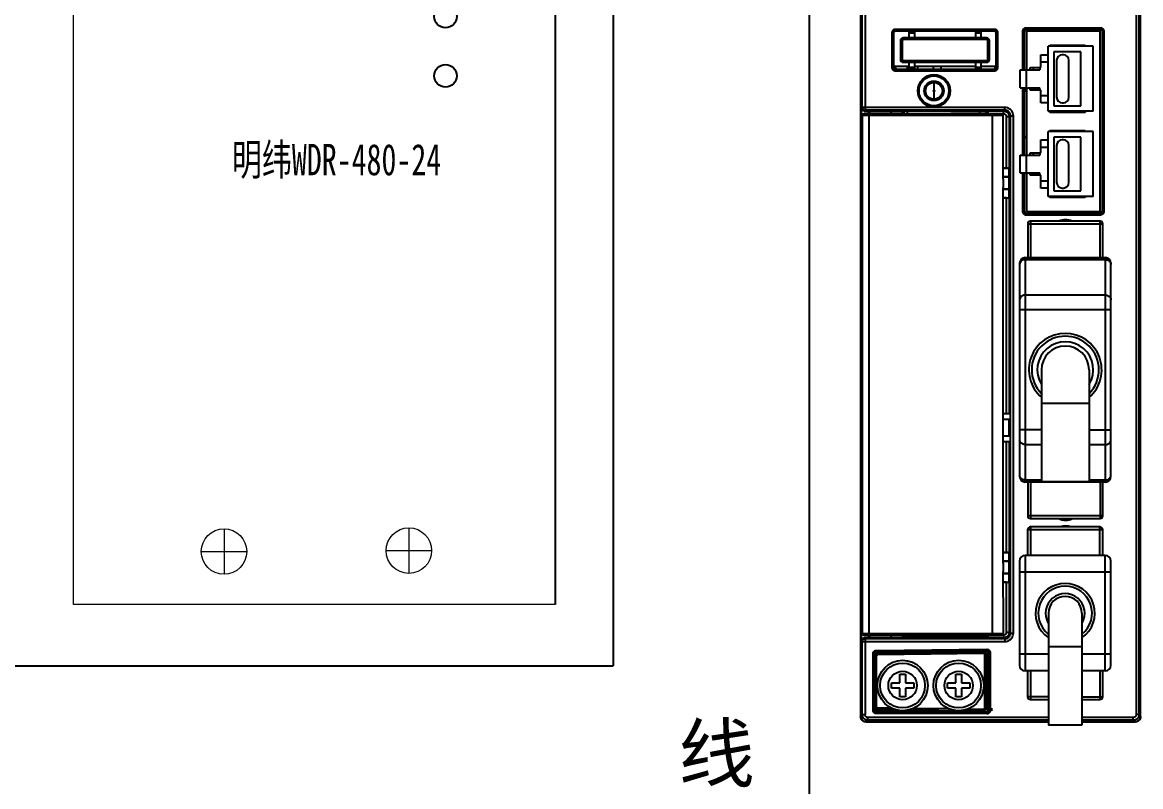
# Model space of a CAD drawing. Header units: millimetres. Extents: x -300 to 5587, y 233 to 3316.
# Drawn here: x 3041.3 to 3240.9, y 1554.5 to 1690.8 of the extents above; entities that cross this region are included whole.
import ezdxf

# ---------------------------------------------------------------- set-up
doc = ezdxf.new("R2010")
doc.units = ezdxf.units.MM
doc.styles.get("Standard").update_dxf_attribs({"font": ''})
doc.styles.add('宋', font='', dxfattribs={"width": 0.7})
doc.styles.get('Standard').set_extended_font_data('SimSun')
doc.styles.get('宋').set_extended_font_data('SimSun')

msp = doc.modelspace()

# ---------------------------------------------------------------- linework, layer by layer
for p, q in [((3181.743, 1756.019), (3181.743, 1526.019)), ((3146.743, 1721.019), (3146.743, 1576.019)), ((3136.395, 1712.204), (3136.395, 1587.004)), ((2046.126, 1576.019), (3146.743, 1576.019))]:
    msp.add_line(p, q)
at = {"color": 7, "linetype": 'Continuous'}
for p, q in [((3190.93, 1725.922), (3190.93, 1567.027)), ((3240.93, 1567.027), (3240.93, 1725.922)), ((3190.969, 1684.527), (3190.969, 1693.527)), ((3191.236, 1675.667), (3191.236, 1692.304)), ((3191.736, 1692.787), (3191.736, 1675.167)), ((3240.125, 1692.787), (3240.125, 1567.332)), ((3240.625, 1692.304), (3240.625, 1567.332)), ((3197.115, 1689.293), (3197.115, 1689.593)), ((3214.846, 1689.593), (3197.115, 1689.593)), ((3197.115, 1689.293), (3197.13, 1689.277)), ((3214.846, 1689.293), (3197.115, 1689.293)), ((3199.53, 1689.277), (3199.53, 1688.077)), ((3200.53, 1689.277), (3200.53, 1688.077)), ((3211.43, 1689.277), (3211.43, 1688.077)), ((3212.43, 1689.277), (3212.43, 1688.077)), ((3214.831, 1689.277), (3214.846, 1689.293)), ((3214.846, 1689.293), (3214.846, 1689.593)), ((3219.914, 1689.294), (3220.214, 1689.294)), ((3219.914, 1682.377), (3219.914, 1689.294)), ((3220.214, 1682.377), (3220.214, 1689.294)), ((3220.514, 1689.894), (3233.747, 1689.894)), ((3220.514, 1689.894), (3220.514, 1689.594)), ((3220.514, 1689.594), (3233.747, 1689.594)), ((3233.73, 1689.277), (3220.53, 1689.277)), ((3220.53, 1689.277), (3220.53, 1682.377)), ((3221.93, 1689.594), (3221.93, 1689.277)), ((3225.23, 1689.594), (3225.23, 1689.277)), ((3225.73, 1689.277), (3225.73, 1689.594)), ((3230.23, 1689.594), (3230.23, 1689.277)), ((3233.23, 1689.594), (3233.23, 1689.277)), ((3233.73, 1656.777), (3233.73, 1689.594)), ((3233.747, 1689.894), (3233.747, 1689.594)), ((3234.347, 1689.294), (3234.047, 1689.294)), ((3234.047, 1689.294), (3234.047, 1657.06)), ((3234.347, 1689.294), (3234.347, 1657.06)), ((3196.815, 1688.993), (3196.515, 1688.993)), ((3196.515, 1688.993), (3196.515, 1682.811)), ((3196.815, 1688.993), (3196.83, 1688.977)), ((3196.815, 1688.993), (3196.815, 1682.811)), ((3198.03, 1687.577), (3198.03, 1684.227)), ((3198.33, 1687.577), (3198.03, 1687.577)), ((3198.33, 1687.577), (3198.33, 1684.227)), ((3213.43, 1688.077), (3198.53, 1688.077)), ((3198.53, 1687.777), (3198.53, 1688.077)), ((3213.43, 1687.777), (3198.53, 1687.777)), ((3199.53, 1688.977), (3200.53, 1688.977)), ((3211.43, 1688.977), (3212.43, 1688.977)), ((3213.43, 1687.777), (3213.43, 1688.077)), ((3213.63, 1684.227), (3213.63, 1687.577)), ((3213.63, 1687.577), (3213.93, 1687.577)), ((3213.93, 1684.227), (3213.93, 1687.577)), ((3215.13, 1688.977), (3215.146, 1688.993)), ((3215.146, 1688.993), (3215.446, 1688.993)), ((3215.146, 1682.811), (3215.146, 1688.993)), ((3215.446, 1682.811), (3215.446, 1688.993)), ((3223.13, 1682.777), (3223.13, 1685.077)), ((3223.13, 1685.077), (3224.43, 1685.077)), ((3224.43, 1674.977), (3224.43, 1686.577)), ((3232.43, 1686.577), (3224.43, 1686.577)), ((3224.73, 1686.777), (3231.03, 1686.777)), ((3224.73, 1686.577), (3224.73, 1686.777)), ((3225.43, 1685.577), (3225.43, 1675.977)), ((3230.23, 1685.577), (3225.43, 1685.577)), ((3227.13, 1685.077), (3226.93, 1685.077)), ((3230.23, 1675.977), (3230.23, 1685.577)), ((3230.73, 1686.777), (3230.73, 1686.577)), ((3231.03, 1686.777), (3231.03, 1686.577)), ((3232.43, 1674.977), (3232.43, 1686.577)), ((3190.93, 1684.527), (3190.969, 1684.527)), ((3198.33, 1684.227), (3198.03, 1684.227)), ((3198.53, 1684.027), (3213.43, 1684.027)), ((3198.53, 1684.027), (3198.53, 1683.727)), ((3198.53, 1683.727), (3213.43, 1683.727)), ((3199.53, 1683.727), (3199.53, 1682.527)), ((3200.53, 1683.727), (3200.53, 1682.527)), ((3211.43, 1683.727), (3211.43, 1682.527)), ((3212.43, 1683.727), (3212.43, 1682.527)), ((3213.43, 1684.027), (3213.43, 1683.727)), ((3213.63, 1684.227), (3213.93, 1684.227)), ((3223.13, 1683.777), (3224.43, 1683.777)), ((3225.93, 1684.077), (3225.93, 1677.477)), ((3228.13, 1677.477), (3228.13, 1684.077)), ((3196.815, 1682.811), (3196.515, 1682.811)), ((3196.815, 1682.811), (3196.83, 1682.827)), ((3196.83, 1683.027), (3199.53, 1683.027)), ((3197.115, 1682.511), (3197.13, 1682.527)), ((3197.115, 1682.511), (3197.115, 1682.211)), ((3197.115, 1682.511), (3214.846, 1682.511)), ((3197.115, 1682.211), (3214.846, 1682.211)), ((3197.23, 1682.527), (3197.23, 1683.027)), ((3199.23, 1683.027), (3199.23, 1682.527)), ((3199.53, 1682.827), (3200.53, 1682.827)), ((3200.53, 1683.027), (3211.43, 1683.027)), ((3201.13, 1682.527), (3201.13, 1683.027)), ((3203.93, 1682.527), (3203.93, 1683.027)), ((3205.23, 1683.027), (3205.23, 1682.527)), ((3211.43, 1682.827), (3212.43, 1682.827)), ((3212.43, 1683.027), (3215.13, 1683.027)), ((3214.846, 1682.511), (3214.831, 1682.527)), ((3214.846, 1682.511), (3214.846, 1682.211)), ((3214.93, 1682.527), (3214.93, 1683.027)), ((3215.146, 1682.811), (3215.13, 1682.827)), ((3215.146, 1682.811), (3215.446, 1682.811)), ((3219.43, 1679.177), (3219.43, 1682.377)), ((3219.43, 1682.377), (3222.96, 1682.377)), ((3220.554, 1679.177), (3220.554, 1682.377)), ((3221.23, 1682.377), (3221.23, 1682.777)), ((3221.23, 1682.777), (3223.13, 1682.777)), ((3221.76, 1682.777), (3221.76, 1682.377)), ((3222.96, 1682.777), (3222.96, 1682.377)), ((3204.03, 1680.127), (3204.03, 1678.727)), ((3219.43, 1679.177), (3222.96, 1679.177)), ((3219.914, 1667.177), (3219.914, 1679.177)), ((3220.214, 1667.177), (3220.214, 1679.177)), ((3220.53, 1679.177), (3220.53, 1667.177)), ((3221.23, 1678.777), (3221.23, 1679.177)), ((3221.76, 1678.777), (3221.76, 1679.177)), ((3222.96, 1678.777), (3222.96, 1679.177)), ((3204.03, 1678.527), (3204.03, 1677.127)), ((3223.13, 1678.777), (3221.23, 1678.777)), ((3223.13, 1676.477), (3223.13, 1678.777)), ((3223.13, 1677.777), (3224.43, 1677.777)), ((3191.236, 1675.667), (3191.096, 1675.527)), ((3191.096, 1669.693), (3191.096, 1675.527)), ((3216.71, 1675.667), (3191.236, 1675.667)), ((3191.736, 1675.167), (3191.596, 1675.027)), ((3216.71, 1675.167), (3191.736, 1675.167)), ((3216.449, 1675.036), (3216.71, 1675.167)), ((3216.71, 1675.167), (3216.71, 1675.667)), ((3224.43, 1676.477), (3223.13, 1676.477)), ((3225.43, 1675.977), (3230.23, 1675.977)), ((3226.93, 1676.477), (3227.13, 1676.477)), ((3191.215, 1674.227), (3191.215, 1581.827)), ((3216.415, 1674.227), (3191.215, 1674.227)), ((3216.115, 1674.527), (3191.515, 1674.527)), ((3191.596, 1675.027), (3198.425, 1675.027)), ((3192.33, 1675.027), (3192.643, 1674.527)), ((3192.33, 1675.027), (3192.33, 1674.527)), ((3192.415, 1674.527), (3192.415, 1581.527)), ((3196.33, 1675.027), (3196.33, 1674.527)), ((3198.425, 1674.527), (3198.425, 1675.027)), ((3207.03, 1675.024), (3198.708, 1675.024)), ((3198.727, 1675.024), (3198.725, 1675.022)), ((3198.725, 1674.527), (3198.725, 1675.022)), ((3199.23, 1675.024), (3199.23, 1674.527)), ((3207.03, 1675.024), (3208.03, 1674.989)), ((3208.03, 1674.989), (3213.092, 1674.989)), ((3212.23, 1674.527), (3212.23, 1674.989)), ((3213.092, 1674.989), (3213.139, 1675.036)), ((3213.139, 1675.036), (3216.449, 1675.036)), ((3213.392, 1674.689), (3213.426, 1674.722)), ((3213.392, 1674.527), (3213.392, 1674.689)), ((3214.415, 1674.527), (3214.415, 1581.527)), ((3216.115, 1674.536), (3216.448, 1674.536)), ((3216.415, 1667.547), (3216.415, 1674.227)), ((3216.448, 1674.536), (3216.448, 1675.036)), ((3216.948, 1674.036), (3217.447, 1674.036)), ((3216.948, 1674.036), (3216.948, 1664.82)), ((3217.447, 1674.036), (3217.71, 1674.167)), ((3217.447, 1674.036), (3217.447, 1664.811)), ((3217.71, 1581.887), (3217.71, 1674.167)), ((3217.71, 1674.167), (3218.21, 1674.167)), ((3218.21, 1581.887), (3218.21, 1674.167)), ((3232.43, 1674.977), (3224.43, 1674.977)), ((3224.73, 1674.777), (3224.73, 1674.977)), ((3231.03, 1674.777), (3224.73, 1674.777)), ((3231.03, 1674.977), (3231.03, 1674.777)), ((3224.43, 1659.777), (3224.43, 1671.377)), ((3232.43, 1671.377), (3224.43, 1671.377)), ((3224.73, 1671.577), (3231.03, 1671.577)), ((3224.73, 1671.377), (3224.73, 1671.577)), ((3231.03, 1671.577), (3231.03, 1671.377)), ((3232.43, 1659.777), (3232.43, 1671.377)), ((3191.215, 1669.812), (3191.095, 1669.691)), ((3191.095, 1635.929), (3191.095, 1669.691)), ((3223.13, 1667.577), (3223.13, 1669.877)), ((3223.13, 1669.877), (3224.43, 1669.877)), ((3225.43, 1670.377), (3225.43, 1660.777)), ((3230.23, 1670.377), (3225.43, 1670.377)), ((3227.13, 1669.877), (3226.93, 1669.877)), ((3230.23, 1660.777), (3230.23, 1670.377)), ((3219.43, 1663.977), (3219.43, 1667.177)), ((3219.43, 1667.177), (3222.96, 1667.177)), ((3220.554, 1663.977), (3220.554, 1667.177)), ((3221.23, 1667.177), (3221.23, 1667.577)), ((3221.23, 1667.577), (3223.13, 1667.577)), ((3221.76, 1667.577), (3221.76, 1667.177)), ((3222.96, 1667.577), (3222.96, 1667.177)), ((3223.13, 1668.577), (3224.43, 1668.577)), ((3225.93, 1668.877), (3225.93, 1662.277)), ((3228.13, 1662.277), (3228.13, 1668.877)), ((3216.384, 1662.877), (3216.384, 1666.948)), ((3216.389, 1666.935), (3216.384, 1666.948)), ((3216.389, 1662.877), (3216.389, 1666.936)), ((3216.948, 1664.82), (3216.389, 1664.82)), ((3217.486, 1664.792), (3216.389, 1664.792)), ((3216.389, 1663.297), (3217.486, 1663.297)), ((3217.43, 1663.27), (3216.389, 1663.27)), ((3217.43, 1663.27), (3217.486, 1663.297)), ((3217.43, 1661.07), (3217.43, 1663.27)), ((3217.447, 1664.811), (3217.486, 1664.792)), ((3217.486, 1663.297), (3217.486, 1664.792)), ((3219.43, 1663.977), (3222.96, 1663.977)), ((3219.914, 1657.06), (3219.914, 1663.977)), ((3220.214, 1657.06), (3220.214, 1663.977)), ((3220.53, 1663.977), (3220.53, 1657.077)), ((3221.23, 1663.577), (3221.23, 1663.977)), ((3223.13, 1663.577), (3221.23, 1663.577)), ((3221.76, 1663.577), (3221.76, 1663.977)), ((3222.96, 1663.577), (3222.96, 1663.977)), ((3223.13, 1661.277), (3223.13, 1663.577)), ((3216.384, 1662.877), (3216.415, 1662.877)), ((3216.384, 1653.306), (3216.384, 1661.377)), ((3216.384, 1661.377), (3216.415, 1661.377)), ((3216.389, 1653.318), (3216.389, 1661.377)), ((3216.415, 1662.877), (3216.415, 1661.377)), ((3223.13, 1662.577), (3224.43, 1662.577)), ((3224.43, 1661.277), (3223.13, 1661.277)), ((3226.93, 1661.277), (3227.13, 1661.277)), ((3217.43, 1661.07), (3216.389, 1661.07)), ((3217.486, 1661.042), (3216.389, 1661.042)), ((3216.389, 1659.547), (3217.486, 1659.547)), ((3216.948, 1659.52), (3216.389, 1659.52)), ((3216.948, 1659.52), (3216.948, 1621.027)), ((3217.43, 1661.07), (3217.486, 1661.042)), ((3217.447, 1659.528), (3217.486, 1659.547)), ((3217.447, 1659.528), (3217.447, 1621.027)), ((3217.486, 1659.547), (3217.486, 1661.042)), ((3232.43, 1659.777), (3224.43, 1659.777)), ((3224.73, 1659.577), (3224.73, 1659.777)), ((3231.03, 1659.577), (3224.73, 1659.577)), ((3225.43, 1660.777), (3230.23, 1660.777)), ((3230.73, 1659.777), (3230.73, 1659.577)), ((3231.03, 1659.777), (3231.03, 1659.577)), ((3219.914, 1657.06), (3220.214, 1657.06)), ((3233.747, 1656.76), (3220.514, 1656.76)), ((3220.514, 1656.46), (3220.514, 1656.76)), ((3233.747, 1656.46), (3220.514, 1656.46)), ((3220.53, 1657.077), (3233.73, 1657.077)), ((3233.68, 1655.377), (3221.28, 1655.377)), ((3221.28, 1655.377), (3221.28, 1648.877)), ((3221.93, 1657.077), (3221.93, 1656.76)), ((3232.23, 1657.077), (3232.23, 1656.76)), ((3233.68, 1648.877), (3233.68, 1655.377)), ((3233.747, 1656.46), (3233.747, 1656.76)), ((3234.347, 1657.06), (3234.047, 1657.06)), ((3216.384, 1653.306), (3216.389, 1653.319)), ((3220.78, 1654.877), (3234.18, 1654.877)), ((3220.78, 1654.877), (3220.78, 1648.877)), ((3234.18, 1648.877), (3234.18, 1654.877)), ((3216.415, 1603.047), (3216.415, 1652.706)), ((3219.33, 1647.877), (3219.33, 1609.827)), ((3220.33, 1648.877), (3234.63, 1648.877)), ((3220.33, 1648.877), (3220.33, 1608.827)), ((3220.33, 1648.519), (3234.63, 1648.519)), ((3234.63, 1608.827), (3234.63, 1648.877)), ((3235.63, 1609.827), (3235.63, 1647.877)), ((3234.63, 1642.201), (3220.33, 1642.201)), ((3235.63, 1639.559), (3219.33, 1639.559)), ((3191.095, 1635.929), (3191.158, 1635.866)), ((3191.158, 1635.866), (3191.158, 1635.088)), ((3191.215, 1633.512), (3191.095, 1633.391)), ((3191.095, 1605.479), (3191.095, 1633.391)), ((3191.158, 1635.088), (3191.096, 1635.027)), ((3191.096, 1633.393), (3191.096, 1635.027)), ((3223.23, 1628.852), (3223.23, 1608.852)), ((3231.73, 1628.852), (3231.73, 1608.852)), ((3231.73, 1622.852), (3223.23, 1622.852)), ((3217.64, 1621.027), (3216.415, 1621.027)), ((3216.415, 1620.027), (3217.64, 1620.027)), ((3217.37, 1620.027), (3217.37, 1617.027)), ((3217.57, 1617.027), (3217.57, 1620.027)), ((3217.64, 1621.027), (3217.64, 1620.027)), ((3223.23, 1618.145), (3219.33, 1618.145)), ((3231.73, 1618.145), (3235.63, 1618.145)), ((3217.64, 1617.027), (3216.415, 1617.027)), ((3217.64, 1616.027), (3216.415, 1616.027)), ((3216.948, 1616.027), (3216.948, 1596.24)), ((3217.447, 1616.027), (3217.447, 1596.231)), ((3217.64, 1617.027), (3217.64, 1616.027)), ((3220.33, 1615.503), (3223.23, 1615.503)), ((3231.73, 1615.503), (3234.63, 1615.503)), ((3223.23, 1609.185), (3220.33, 1609.185)), ((3234.63, 1609.185), (3231.73, 1609.185)), ((3190.93, 1607.527), (3190.969, 1607.527)), ((3190.969, 1598.527), (3190.969, 1607.527)), ((3234.63, 1608.827), (3220.33, 1608.827)), ((3220.78, 1608.827), (3220.78, 1602.827)), ((3221.28, 1608.827), (3221.28, 1602.327)), ((3231.73, 1608.852), (3223.23, 1608.852)), ((3233.68, 1608.827), (3233.68, 1602.327)), ((3234.18, 1602.827), (3234.18, 1608.827)), ((3191.095, 1605.479), (3191.158, 1605.416)), ((3191.158, 1605.416), (3191.158, 1604.638)), ((3191.158, 1604.638), (3191.096, 1604.577)), ((3191.096, 1602.943), (3191.096, 1604.577)), ((3191.215, 1603.062), (3191.095, 1602.941)), ((3191.095, 1585.027), (3191.095, 1602.941)), ((3216.384, 1594.377), (3216.384, 1602.448)), ((3216.389, 1602.435), (3216.384, 1602.448)), ((3216.389, 1594.377), (3216.389, 1602.436)), ((3234.18, 1602.827), (3220.78, 1602.827)), ((3221.28, 1602.327), (3233.68, 1602.327)), ((3234.155, 1600.327), (3220.755, 1600.327)), ((3220.755, 1600.327), (3220.755, 1595.727)), ((3233.655, 1600.827), (3221.255, 1600.827)), ((3221.255, 1600.827), (3221.255, 1595.727)), ((3233.655, 1595.727), (3233.655, 1600.827)), ((3234.155, 1595.727), (3234.155, 1600.327)), ((3190.93, 1598.527), (3190.969, 1598.527)), ((3216.948, 1596.24), (3216.389, 1596.24)), ((3217.486, 1596.212), (3216.389, 1596.212)), ((3217.447, 1596.231), (3217.486, 1596.212)), ((3217.486, 1594.717), (3217.486, 1596.212)), ((3234.605, 1595.727), (3220.305, 1595.727)), ((3220.305, 1595.727), (3220.305, 1575.127)), ((3234.605, 1575.127), (3234.605, 1595.727)), ((3216.384, 1594.377), (3216.415, 1594.377)), ((3216.389, 1594.717), (3217.486, 1594.717)), ((3217.43, 1594.69), (3216.389, 1594.69)), ((3216.415, 1594.377), (3216.415, 1592.877)), ((3217.43, 1594.69), (3217.486, 1594.717)), ((3217.43, 1592.49), (3217.43, 1594.69)), ((3219.305, 1594.727), (3219.305, 1576.127)), ((3235.605, 1576.127), (3235.605, 1594.727)), ((3216.384, 1592.877), (3216.415, 1592.877)), ((3216.384, 1588.806), (3216.384, 1592.877)), ((3216.389, 1588.818), (3216.389, 1592.877)), ((3217.43, 1592.49), (3216.389, 1592.49)), ((3217.486, 1592.462), (3216.389, 1592.462)), ((3217.43, 1592.49), (3217.486, 1592.462)), ((3217.486, 1590.967), (3217.486, 1592.462)), ((3235.605, 1592.727), (3219.305, 1592.727)), ((3216.389, 1590.967), (3217.486, 1590.967)), ((3216.948, 1590.94), (3216.389, 1590.94)), ((3216.948, 1590.94), (3216.948, 1582.018)), ((3217.447, 1590.948), (3217.486, 1590.967)), ((3217.447, 1590.948), (3217.447, 1582.018)), ((3216.384, 1588.806), (3216.389, 1588.819)), ((3216.415, 1588.206), (3216.415, 1581.827)), ((3224.455, 1585.427), (3224.455, 1565.427)), ((3230.455, 1585.427), (3230.455, 1565.427)), ((3191.215, 1585.027), (3191.095, 1585.027)), ((3191.096, 1580.527), (3191.096, 1585.027)), ((3191.215, 1581.827), (3216.415, 1581.827)), ((3191.515, 1581.527), (3216.115, 1581.527)), ((3192.33, 1581.527), (3192.33, 1581.027)), ((3192.643, 1581.527), (3192.33, 1581.027)), ((3196.33, 1581.527), (3196.33, 1581.027)), ((3198.425, 1581.527), (3198.425, 1581.332)), ((3198.725, 1581.332), (3198.425, 1581.332)), ((3198.725, 1581.527), (3198.725, 1581.332)), ((3199.23, 1581.527), (3199.23, 1581.065)), ((3202.343, 1581.065), (3202.45, 1581.527)), ((3204.43, 1581.065), (3204.43, 1581.527)), ((3206.43, 1581.065), (3206.43, 1581.527)), ((3207.93, 1581.065), (3207.93, 1581.527)), ((3208.43, 1581.527), (3208.43, 1581.065)), ((3212.719, 1581.065), (3213.18, 1581.527)), ((3216.448, 1581.518), (3216.115, 1581.518)), ((3216.448, 1581.518), (3216.448, 1581.018)), ((3216.948, 1582.018), (3217.447, 1582.018)), ((3217.71, 1581.887), (3217.447, 1582.018)), ((3217.71, 1581.887), (3218.21, 1581.887)), ((3191.096, 1580.527), (3191.236, 1580.387)), ((3191.236, 1567.332), (3191.236, 1580.387)), ((3191.236, 1580.387), (3216.71, 1580.387)), ((3191.596, 1581.027), (3191.736, 1580.887)), ((3198.509, 1581.027), (3191.596, 1581.027)), ((3191.736, 1580.887), (3191.736, 1567.332)), ((3191.736, 1580.887), (3216.71, 1580.887)), ((3199.025, 1581.032), (3198.992, 1581.065)), ((3213.169, 1581.065), (3198.992, 1581.065)), ((3213.122, 1581.018), (3213.169, 1581.065)), ((3216.448, 1581.018), (3213.122, 1581.018)), ((3216.71, 1580.887), (3216.448, 1581.018)), ((3216.71, 1580.887), (3216.71, 1580.387)), ((3230.455, 1579.427), (3224.455, 1579.427)), ((3193.159, 1568.105), (3193.159, 1578.201)), ((3193.159, 1578.201), (3193.459, 1578.201)), ((3193.43, 1577.783), (3193.43, 1568.771)), ((3193.73, 1577.783), (3193.43, 1577.783)), ((3193.459, 1577.927), (3193.459, 1578.201)), ((3193.492, 1578.01), (3193.492, 1578.168)), ((3193.517, 1578.048), (3193.518, 1578.17)), ((3193.73, 1577.783), (3193.73, 1568.771)), ((3193.753, 1578.801), (3213.458, 1578.996)), ((3193.753, 1578.801), (3193.756, 1578.501)), ((3193.756, 1578.501), (3213.461, 1578.696)), ((3212.924, 1578.521), (3193.924, 1578.283)), ((3193.928, 1577.983), (3193.924, 1578.283)), ((3212.928, 1578.221), (3193.928, 1577.983)), ((3195.43, 1578.484), (3195.43, 1578.302)), ((3197.23, 1578.325), (3197.23, 1578.502)), ((3199.23, 1578.521), (3199.23, 1578.35)), ((3207.93, 1578.458), (3207.93, 1578.606)), ((3208.43, 1578.611), (3208.43, 1578.465)), ((3210.139, 1578.486), (3210.282, 1578.629)), ((3210.855, 1578.495), (3210.996, 1578.636)), ((3212.928, 1578.221), (3212.924, 1578.521)), ((3213.13, 1568.533), (3213.13, 1578.021)), ((3213.13, 1578.021), (3213.43, 1578.021)), ((3213.43, 1568.533), (3213.43, 1578.021)), ((3213.458, 1578.996), (3213.461, 1578.696)), ((3213.73, 1578.362), (3213.764, 1578.396)), ((3213.73, 1568.077), (3213.73, 1578.351)), ((3213.764, 1578.396), (3213.764, 1568.056)), ((3214.064, 1578.396), (3213.764, 1578.396)), ((3214.064, 1578.396), (3214.064, 1568.056)), ((3224.455, 1578.127), (3219.305, 1578.127)), ((3235.605, 1578.127), (3230.455, 1578.127)), ((3213.43, 1576.277), (3213.73, 1576.277)), ((3197.93, 1574.527), (3198.93, 1574.527)), ((3197.93, 1573.027), (3197.93, 1574.527)), ((3198.93, 1574.527), (3198.93, 1573.027)), ((3207.93, 1574.527), (3208.93, 1574.527)), ((3207.93, 1573.027), (3207.93, 1574.527)), ((3208.93, 1574.527), (3208.93, 1573.027)), ((3224.455, 1575.127), (3220.305, 1575.127)), ((3220.755, 1575.127), (3220.755, 1570.527)), ((3221.255, 1575.127), (3221.255, 1570.027)), ((3234.605, 1575.127), (3230.455, 1575.127)), ((3233.655, 1575.127), (3233.655, 1570.027)), ((3234.155, 1570.527), (3234.155, 1575.127)), ((3196.43, 1573.027), (3197.93, 1573.027)), ((3196.43, 1572.027), (3196.43, 1573.027)), ((3197.93, 1572.027), (3196.43, 1572.027)), ((3197.93, 1570.527), (3197.93, 1572.027)), ((3198.93, 1573.027), (3200.43, 1573.027)), ((3200.43, 1572.027), (3198.93, 1572.027)), ((3198.93, 1572.027), (3198.93, 1570.527)), ((3200.43, 1573.027), (3200.43, 1572.027)), ((3206.43, 1573.027), (3207.93, 1573.027)), ((3206.43, 1572.027), (3206.43, 1573.027)), ((3207.93, 1572.027), (3206.43, 1572.027)), ((3207.93, 1570.527), (3207.93, 1572.027)), ((3208.93, 1573.027), (3210.43, 1573.027)), ((3210.43, 1572.027), (3208.93, 1572.027)), ((3208.93, 1572.027), (3208.93, 1570.527)), ((3210.43, 1573.027), (3210.43, 1572.027)), ((3198.93, 1570.527), (3197.93, 1570.527)), ((3208.93, 1570.527), (3207.93, 1570.527)), ((3213.73, 1570.277), (3213.43, 1570.277)), ((3224.455, 1570.527), (3220.755, 1570.527)), ((3221.255, 1570.027), (3224.455, 1570.027)), ((3230.455, 1570.527), (3234.155, 1570.527)), ((3230.455, 1570.027), (3233.655, 1570.027)), ((3191.236, 1567.332), (3190.93, 1567.027)), ((3191.236, 1567.332), (3191.736, 1567.332)), ((3193.159, 1568.105), (3193.459, 1568.105)), ((3193.73, 1568.771), (3193.43, 1568.771)), ((3193.459, 1568.105), (3193.459, 1568.627)), ((3193.492, 1568.138), (3193.492, 1568.544)), ((3193.493, 1568.138), (3193.494, 1568.542)), ((3210.93, 1568.027), (3193.522, 1568.027)), ((3193.757, 1567.505), (3193.758, 1567.805)), ((3213.462, 1567.456), (3193.757, 1567.505)), ((3193.791, 1567.838), (3193.758, 1567.805)), ((3213.463, 1567.756), (3193.758, 1567.805)), ((3213.43, 1567.783), (3193.791, 1567.838)), ((3193.928, 1568.571), (3193.924, 1568.271)), ((3193.924, 1568.271), (3197.135, 1568.231)), ((3193.928, 1568.571), (3196.366, 1568.54)), ((3199.625, 1568.2), (3207.703, 1568.099)), ((3199.73, 1568.198), (3199.73, 1568.127)), ((3199.73, 1568.127), (3204.93, 1568.127)), ((3200.39, 1568.49), (3206.633, 1568.412)), ((3200.552, 1568.027), (3200.662, 1568.127)), ((3203.899, 1568.146), (3203.899, 1568.027)), ((3203.93, 1568.146), (3203.93, 1568.027)), ((3207.343, 1568.103), (3207.371, 1568.073)), ((3208.93, 1567.796), (3208.93, 1568.027)), ((3209.047, 1568.082), (3212.924, 1568.033)), ((3210.137, 1568.368), (3212.928, 1568.333)), ((3210.466, 1567.791), (3210.23, 1568.027)), ((3210.638, 1568.027), (3210.638, 1568.062)), ((3210.93, 1568.058), (3210.93, 1567.79)), ((3212.928, 1568.333), (3212.924, 1568.033)), ((3213.13, 1568.533), (3213.43, 1568.533)), ((3213.463, 1567.756), (3213.43, 1567.789)), ((3213.462, 1567.456), (3213.463, 1567.756)), ((3213.764, 1568.056), (3213.73, 1568.089)), ((3214.064, 1568.056), (3213.764, 1568.056)), ((3213.826, 1567.868), (3213.968, 1567.727)), ((3214.468, 1568.227), (3214.335, 1568.36)), ((3240.625, 1567.332), (3240.125, 1567.332)), ((3240.625, 1567.332), (3240.93, 1567.027)), ((3192.236, 1566.333), (3191.93, 1566.027)), ((3191.93, 1566.027), (3224.455, 1566.027)), ((3224.455, 1566.833), (3192.236, 1566.833)), ((3192.236, 1566.333), (3192.236, 1566.833)), ((3224.455, 1566.333), (3192.236, 1566.333)), ((3230.455, 1565.427), (3224.455, 1565.427)), ((3239.625, 1566.833), (3230.455, 1566.833)), ((3239.625, 1566.333), (3230.455, 1566.333)), ((3230.455, 1566.065), (3233.93, 1566.065)), ((3230.455, 1566.027), (3239.93, 1566.027)), ((3233.93, 1566.027), (3233.93, 1566.065)), ((3239.625, 1566.333), (3239.625, 1566.833)), ((3239.625, 1566.333), (3239.931, 1566.027))]:
    msp.add_line(p, q, dxfattribs=at)
at = {"lineweight": 0}
for p, q in [((3050.395, 1587.004), (3050.395, 1712.204)), ((3077.284, 1600.49), (3077.284, 1592.373)), ((3110.289, 1600.654), (3110.289, 1592.537)), ((3073.226, 1596.432), (3081.343, 1596.432)), ((3106.23, 1596.596), (3114.347, 1596.596)), ((3136.395, 1587.004), (3050.395, 1587.004))]:
    msp.add_line(p, q, dxfattribs=at)
at = {"color": 0, "linetype": 'Continuous'}
for centre in [(3116.809, 1691.889), (3116.809, 1681.32)]:
    msp.add_circle(centre, 2.01, dxfattribs=at)
at = {"color": 7, "linetype": 'Continuous'}
for centre, radius in [((3204.03, 1678.627), 2.89), ((3204.03, 1678.627), 2.669), ((3204.03, 1678.627), 1.751), ((3204.03, 1678.627), 1.672), ((3204.03, 1678.627), 1.5), ((3204.03, 1678.627), 0.1), ((3198.43, 1572.527), 4.5), ((3198.43, 1572.527), 4), ((3208.43, 1572.527), 4.5), ((3208.43, 1572.527), 4), ((3198.43, 1572.527), 2.537), ((3208.43, 1572.527), 2.537)]:
    msp.add_circle(centre, radius, dxfattribs=at)
at = {"lineweight": 0}
for centre in [(3077.284, 1596.432), (3110.289, 1596.596)]:
    msp.add_circle(centre, 4.059, dxfattribs=at)
at = {"color": 7, "linetype": 'Continuous'}
for centre, radius, start, end in [((3198.53, 1687.577), 0.5, 90, 180), ((3198.53, 1687.577), 0.2, 90, 180), ((3213.43, 1687.577), 0.5, 0, 90), ((3213.43, 1687.577), 0.2, 0, 90), ((3226.93, 1684.077), 1, 90, 180), ((3227.13, 1684.077), 1, 0, 90), ((3198.53, 1684.227), 0.5, 180, 270), ((3198.53, 1684.227), 0.2, 180, 270), ((3213.43, 1684.227), 0.2, 270, 0), ((3213.43, 1684.227), 0.5, 270, 0), ((3224.73, 1674.527), 6, 134.823, 138.97307), ((3226.93, 1677.477), 1, 180, 270), ((3227.13, 1677.477), 1, 270, 0), ((3191.515, 1674.227), 0.3, 90, 180), ((3216.115, 1674.227), 0.3, 0, 90), ((3224.73, 1674.527), 6, 221.02693, 225.177), ((3226.93, 1668.877), 1, 90, 180), ((3227.13, 1668.877), 1, 0, 90), ((3226.93, 1662.277), 1, 180, 270), ((3227.13, 1662.277), 1, 270, 0), ((3221.28, 1654.877), 0.5, 90, 180), ((3227.53, 1652.299), 3.317, 69.31391, 110.69797), ((3233.68, 1654.877), 0.5, 0, 90), ((3220.33, 1647.877), 1, 90, 180), ((3234.63, 1647.877), 1, 0, 90), ((3227.48, 1628.852), 6.5, 311.03496, 228.96504), ((3227.48, 1628.852), 6, 315.2713, 224.72879), ((3227.48, 1628.852), 5, 328.70037, 211.29963), ((3227.48, 1628.852), 4.25, 0, 180), ((3220.33, 1609.827), 1, 180, 270), ((3234.63, 1609.827), 1, 270, 0), ((3221.28, 1602.827), 0.5, 180, 270), ((3227.53, 1605.352), 3.317, 247.10304, 292.90247), ((3233.68, 1602.827), 0.5, 270, 0), ((3221.255, 1600.327), 0.5, 90, 180), ((3227.53, 1597.677), 3.317, 72.26015, 107.76051), ((3233.655, 1600.327), 0.5, 0, 90), ((3220.305, 1594.727), 1, 90, 180), ((3234.605, 1594.727), 1, 0, 90), ((3227.455, 1585.427), 5.3, 304.6163, 235.37235), ((3227.455, 1585.427), 4.8, 308.77013, 231.25459), ((3227.455, 1585.427), 3.5, 329.56273, 210.43727), ((3227.455, 1585.427), 3, 0, 180), ((3191.515, 1581.827), 0.3, 180, 270), ((3216.115, 1581.827), 0.3, 270, 0), ((3193.93, 1577.783), 0.5, 90.71616, 180), ((3193.93, 1577.783), 0.2, 90.71616, 180), ((3212.93, 1578.021), 0.5, 0, 90.71616), ((3212.93, 1578.021), 0.2, 0, 90.71616), ((3220.305, 1576.127), 1, 180, 270), ((3234.605, 1576.127), 1, 270, 0), ((3221.255, 1570.527), 0.5, 180, 270), ((3233.655, 1570.527), 0.5, 270, 0), ((3193.93, 1568.771), 0.5, 180, 269.28384), ((3193.93, 1568.771), 0.2, 180, 269.28384), ((3199.73, 1568.627), 0.5, 246.36286, 270), ((3212.93, 1568.533), 0.5, 269.28384, 0), ((3212.93, 1568.533), 0.2, 269.28384, 0), ((3191.93, 1567.027), 1, 180, 270), ((3239.93, 1567.027), 1, 270, 0)]:
    msp.add_arc(centre, radius, start, end, dxfattribs=at)
for points, start_tangent, end_tangent in [([(3197.115, 1689.593), (3197.042, 1689.588), (3196.962, 1689.573), (3196.878, 1689.544), (3196.79, 1689.497), (3196.705, 1689.431), (3196.628, 1689.343), (3196.567, 1689.238), (3196.528, 1689.119), (3196.515, 1688.993)], (-1, -0.0000107), (0.0000666, -1)), ([(3197.115, 1689.293), (3197.078, 1689.291), (3197.039, 1689.283), (3196.996, 1689.268), (3196.952, 1689.245), (3196.91, 1689.212), (3196.871, 1689.168), (3196.841, 1689.115), (3196.821, 1689.056), (3196.815, 1688.993)], (-1, 0.0002973), (0.0003485, -0.9999999)), ([(3196.83, 1688.977), (3196.871, 1689.127), (3196.98, 1689.237), (3197.13, 1689.277)], (0, 1), (1, 0)), ([(3214.831, 1689.277), (3214.981, 1689.237), (3215.09, 1689.127), (3215.13, 1688.977)], (1, 0), (0, -1)), ([(3215.446, 1688.993), (3215.442, 1689.067), (3215.426, 1689.148), (3215.396, 1689.234), (3215.348, 1689.322), (3215.28, 1689.408), (3215.192, 1689.483), (3215.087, 1689.543), (3214.969, 1689.58), (3214.846, 1689.593)], (0.0000002, 1), (-1, 0.0000404)), ([(3215.146, 1688.993), (3215.144, 1689.03), (3215.136, 1689.071), (3215.121, 1689.114), (3215.097, 1689.158), (3215.063, 1689.2), (3215.019, 1689.238), (3214.967, 1689.268), (3214.908, 1689.286), (3214.846, 1689.293)], (0.0003048, 1), (-1, -0.0002789)), ([(3219.914, 1689.294), (3219.92, 1689.38), (3219.94, 1689.47), (3219.979, 1689.565), (3220.04, 1689.662), (3220.128, 1689.753), (3220.24, 1689.827), (3220.372, 1689.876), (3220.514, 1689.894)], (-0.0000119, 1), (1, 0.0000489)), ([(3220.214, 1689.294), (3220.217, 1689.337), (3220.227, 1689.382), (3220.246, 1689.429), (3220.277, 1689.478), (3220.321, 1689.523), (3220.377, 1689.561), (3220.443, 1689.585), (3220.514, 1689.594)], (-0.000084, 1), (1, -0.0000441)), ([(3220.38, 1689.537), (3220.271, 1689.427), (3220.23, 1689.277)], (-0.8670692, -0.4981878), (0, -1)), ([(3220.53, 1689.577), (3220.38, 1689.537)], (-1, 0), (-0.8670692, -0.4981878)), ([(3233.976, 1689.464), (3233.871, 1689.551), (3233.736, 1689.583)], (-0.6037868, 0.7971459), (-0.9999993, -0.0012218)), ([(3233.747, 1689.894), (3233.833, 1689.887), (3233.924, 1689.867), (3234.019, 1689.829), (3234.116, 1689.767), (3234.206, 1689.68), (3234.281, 1689.567), (3234.33, 1689.436), (3234.347, 1689.294)], (1, 0.0000119), (0.0000489, -1)), ([(3233.747, 1689.594), (3233.79, 1689.591), (3233.835, 1689.58), (3233.883, 1689.561), (3233.931, 1689.53), (3233.977, 1689.487), (3234.014, 1689.431), (3234.039, 1689.365), (3234.047, 1689.294)], (1, 0.000084), (-0.0000441, -1)), ([(3234.03, 1689.343), (3233.976, 1689.464)], (-0.2010586, 0.9795792), (-0.6037868, 0.7971459)), ([(3196.515, 1682.811), (3196.519, 1682.738), (3196.534, 1682.659), (3196.563, 1682.574), (3196.61, 1682.487), (3196.677, 1682.401), (3196.764, 1682.324), (3196.87, 1682.263), (3196.989, 1682.225), (3197.115, 1682.211)], (0.0000107, -1), (1, 0.0000666)), ([(3196.815, 1682.811), (3196.817, 1682.775), (3196.824, 1682.735), (3196.839, 1682.693), (3196.862, 1682.649), (3196.896, 1682.606), (3196.939, 1682.568), (3196.992, 1682.537), (3197.052, 1682.518), (3197.115, 1682.511)], (-0.0002973, -1), (0.9999999, 0.0003485)), ([(3197.13, 1682.527), (3196.98, 1682.567), (3196.871, 1682.677), (3196.83, 1682.827)], (-1, 0), (0, 1)), ([(3214.831, 1682.527), (3214.981, 1682.567), (3215.09, 1682.677), (3215.13, 1682.827)], (1, 0), (0, 1)), ([(3214.846, 1682.211), (3214.919, 1682.216), (3214.999, 1682.231), (3215.083, 1682.26), (3215.171, 1682.307), (3215.256, 1682.373), (3215.333, 1682.461), (3215.394, 1682.566), (3215.433, 1682.685), (3215.446, 1682.811)], (1, 0.0000107), (-0.0000666, 1)), ([(3214.846, 1682.511), (3214.883, 1682.513), (3214.922, 1682.521), (3214.965, 1682.536), (3215.009, 1682.559), (3215.051, 1682.592), (3215.09, 1682.636), (3215.12, 1682.689), (3215.14, 1682.748), (3215.146, 1682.811)], (1, -0.0002973), (-0.0003485, 0.9999999)), ([(3191.596, 1675.027), (3191.405, 1675.065), (3191.243, 1675.173), (3191.134, 1675.336), (3191.096, 1675.527)], (-1, 0), (0, 1)), ([(3191.736, 1675.167), (3191.637, 1675.177), (3191.533, 1675.21), (3191.429, 1675.272), (3191.335, 1675.369), (3191.264, 1675.501), (3191.236, 1675.667)], (-1, 0.0003046), (-0.0003046, 1)), ([(3218.21, 1674.167), (3218.137, 1674.63), (3217.924, 1675.048), (3217.593, 1675.38), (3217.175, 1675.593), (3216.71, 1675.667)], (-0.0000607, 1), (-1, -0.0000664)), ([(3217.71, 1674.167), (3217.662, 1674.477), (3217.52, 1674.755), (3217.299, 1674.976), (3217.02, 1675.118), (3216.71, 1675.167)], (0.0002865, 1), (-0.9999999, -0.0003208)), ([(3198.425, 1675.027), (3198.547, 1675.027), (3198.646, 1675.025), (3198.708, 1675.024)], (1, 0), (0.9987835, -0.0493103)), ([(3213.392, 1674.689), (3213.352, 1674.839), (3213.242, 1674.948), (3213.092, 1674.989)], (0, 1), (-1, 0)), ([(3213.726, 1674.652), (3213.723, 1674.692), (3213.713, 1674.732), (3213.695, 1674.773), (3213.67, 1674.814), (3213.635, 1674.855), (3213.592, 1674.894), (3213.538, 1674.931), (3213.475, 1674.964), (3213.403, 1674.992), (3213.322, 1675.015), (3213.234, 1675.029), (3213.139, 1675.036)], (0.0066596, 0.9999778), (-0.999917, 0.0128819)), ([(3213.425, 1674.536), (3213.425, 1674.631), (3213.426, 1674.722)], (-0.0000058, 1), (0.0041856, 0.9999912)), ([(3213.426, 1674.722), (3213.468, 1674.688), (3213.577, 1674.662), (3213.726, 1674.652)], (0.0725299, -0.9973662), (0.9999921, -0.0039624)), ([(3213.725, 1674.536), (3213.725, 1674.595), (3213.726, 1674.652)], (-0.0000005, 1), (0.0067008, 0.9999775)), ([(3216.448, 1674.536), (3216.509, 1674.532)], (1, -0.0000012), (0.9925591, -0.121764)), ([(3216.449, 1675.036), (3216.569, 1675.028), (3216.693, 1675.005), (3216.82, 1674.964), (3216.948, 1674.901), (3217.074, 1674.815), (3217.194, 1674.701), (3217.299, 1674.56), (3217.38, 1674.396), (3217.431, 1674.218), (3217.447, 1674.036)], (0.9999997, -0.0007989), (0.0003128, -1)), ([(3216.509, 1674.532), (3216.571, 1674.52), (3216.634, 1674.5), (3216.698, 1674.469), (3216.761, 1674.425), (3216.821, 1674.368), (3216.873, 1674.298), (3216.914, 1674.216), (3216.939, 1674.127), (3216.948, 1674.036)], (0.9925591, -0.121764), (0.0000336, -1)), ([(3216.384, 1666.948), (3216.407, 1667.24), (3216.415, 1667.547)], (0.1048684, 0.9944861), (0.0001261, 1)), ([(3216.39, 1666.947), (3216.4, 1667.073), (3216.413, 1667.374), (3216.415, 1667.547)], (0.085413, 0.9963456), (0.000108, 1)), ([(3216.389, 1666.934), (3216.39, 1666.947)], (0.0873967, 0.9961736), (0.085413, 0.9963456)), ([(3217.447, 1664.811), (3217.404, 1664.814), (3217.295, 1664.817), (3217.135, 1664.819), (3216.948, 1664.82)], (-0.8944817, 0.4471046), (-1, 0)), ([(3216.948, 1659.52), (3217.135, 1659.52), (3217.295, 1659.522), (3217.404, 1659.525), (3217.447, 1659.528)], (1, 0), (0.8944817, 0.4471046)), ([(3220.514, 1656.46), (3220.428, 1656.467), (3220.337, 1656.487), (3220.242, 1656.525), (3220.145, 1656.587), (3220.055, 1656.674), (3219.98, 1656.787), (3219.931, 1656.918), (3219.914, 1657.06)], (-1, -0.0000119), (-0.0000489, 1)), ([(3220.514, 1656.76), (3220.471, 1656.764), (3220.426, 1656.774), (3220.378, 1656.793), (3220.33, 1656.824), (3220.284, 1656.867), (3220.247, 1656.923), (3220.222, 1656.989), (3220.214, 1657.06)], (-1, -0.000084), (0.0000441, 1)), ([(3220.23, 1657.077), (3220.271, 1656.927)], (0, -1), (0.4981878, -0.8670692)), ([(3220.271, 1656.927), (3220.38, 1656.817), (3220.53, 1656.777)], (0.4981878, -0.8670692), (1, 0)), ([(3233.729, 1656.769), (3233.887, 1656.811), (3233.996, 1656.921), (3234.037, 1657.071)], (1, 0), (0, 1)), ([(3234.347, 1657.06), (3234.341, 1656.974), (3234.32, 1656.884), (3234.282, 1656.789), (3234.221, 1656.692), (3234.133, 1656.601), (3234.021, 1656.527), (3233.889, 1656.478), (3233.747, 1656.46)], (0.0000119, -1), (-1, -0.0000489)), ([(3234.047, 1657.06), (3234.044, 1657.017), (3234.034, 1656.972), (3234.015, 1656.925), (3233.984, 1656.876), (3233.94, 1656.831), (3233.884, 1656.793), (3233.818, 1656.769), (3233.747, 1656.76)], (0.000084, -1), (-1, 0.0000441)), ([(3216.415, 1652.706), (3216.407, 1653.018), (3216.384, 1653.306)], (-0.0000029, 1), (-0.1048733, 0.9944856)), ([(3216.39, 1653.307), (3216.389, 1653.32)], (-0.0854524, 0.9963423), (-0.0874217, 0.9961714)), ([(3216.415, 1652.706), (3216.414, 1652.868), (3216.4, 1653.168), (3216.39, 1653.307)], (0.0000387, 1), (-0.0854524, 0.9963423)), ([(3219.365, 1647.867), (3219.33, 1647.639)], (-0.2906709, -0.9568231), (0, -1)), ([(3220.33, 1648.519), (3220.072, 1648.489), (3219.83, 1648.401), (3219.623, 1648.261), (3219.464, 1648.079), (3219.365, 1647.867)], (-1, 0), (-0.2906709, -0.9568231)), ([(3234.63, 1648.519), (3234.889, 1648.489), (3235.13, 1648.401), (3235.338, 1648.261), (3235.497, 1648.079), (3235.596, 1647.867)], (1, 0), (0.2906708, -0.9568231)), ([(3235.596, 1647.867), (3235.63, 1647.639)], (0.2906708, -0.9568231), (0, -1)), ([(3220.33, 1642.201), (3220.072, 1642.171), (3219.83, 1642.083), (3219.623, 1641.943), (3219.464, 1641.761), (3219.365, 1641.548), (3219.33, 1641.32)], (-1, 0), (0, -1)), ([(3234.63, 1642.201), (3234.889, 1642.171), (3235.13, 1642.083), (3235.338, 1641.943), (3235.497, 1641.761), (3235.596, 1641.548), (3235.63, 1641.32)], (1, 0), (0, -1)), ([(3191.095, 1635.929), (3191.135, 1636.079), (3191.211, 1636.166)], (0, 1), (0.7901736, 0.612883)), ([(3191.211, 1636.037), (3191.198, 1636.016), (3191.158, 1635.866)], (-0.5690217, -0.8223225), (-0.0003046, -1)), ([(3191.158, 1635.866), (3191.203, 1635.864), (3191.215, 1635.865)], (0.9282475, -0.3719631), (0.9996401, 0.0268277)), ([(3191.21, 1634.792), (3191.136, 1634.877), (3191.096, 1635.027)], (-0.7849729, 0.6195301), (0, 1)), ([(3191.216, 1635.089), (3191.182, 1635.089), (3191.158, 1635.088)], (-0.9991369, -0.0415377), (-0.9292574, -0.369433)), ([(3191.211, 1634.917), (3191.198, 1634.938), (3191.158, 1635.088)], (-0.5690216, 0.8223226), (-0.0003046, 1)), ([(3220.33, 1615.503), (3220.072, 1615.533), (3219.83, 1615.621), (3219.623, 1615.761), (3219.464, 1615.943), (3219.365, 1616.156), (3219.33, 1616.384)], (-1, 0), (0, 1)), ([(3234.63, 1615.503), (3234.889, 1615.533), (3235.13, 1615.621), (3235.338, 1615.761), (3235.497, 1615.943), (3235.596, 1616.156), (3235.63, 1616.384)], (1, 0), (0, 1)), ([(3220.33, 1609.185), (3220.072, 1609.215), (3219.83, 1609.303), (3219.623, 1609.443), (3219.464, 1609.625), (3219.365, 1609.837), (3219.33, 1610.065)], (-1, 0), (0, 1)), ([(3234.63, 1609.185), (3234.889, 1609.215), (3235.13, 1609.303), (3235.338, 1609.443), (3235.497, 1609.625), (3235.596, 1609.837)], (1, 0), (0.2906709, 0.9568231)), ([(3235.596, 1609.837), (3235.63, 1610.065)], (0.2906709, 0.9568231), (0, 1)), ([(3191.095, 1605.479), (3191.135, 1605.629), (3191.211, 1605.716)], (0, 1), (0.7901736, 0.612883)), ([(3191.211, 1605.587), (3191.198, 1605.566), (3191.158, 1605.416)], (-0.5690217, -0.8223225), (-0.0003046, -1)), ([(3191.158, 1605.416), (3191.203, 1605.414), (3191.215, 1605.415)], (0.9282475, -0.3719631), (0.9996401, 0.0268277)), ([(3191.21, 1604.342), (3191.136, 1604.427), (3191.096, 1604.577)], (-0.7849729, 0.6195301), (0, 1)), ([(3191.216, 1604.639), (3191.182, 1604.639), (3191.158, 1604.638)], (-0.9991369, -0.0415377), (-0.9292574, -0.369433)), ([(3191.211, 1604.467), (3191.198, 1604.488), (3191.158, 1604.638)], (-0.5690216, 0.8223226), (-0.0003046, 1)), ([(3216.384, 1602.448), (3216.407, 1602.74), (3216.415, 1603.047)], (0.1048684, 0.9944861), (0.0001261, 1)), ([(3216.389, 1602.434), (3216.39, 1602.447)], (0.0873967, 0.9961736), (0.085413, 0.9963456)), ([(3216.39, 1602.447), (3216.4, 1602.573), (3216.413, 1602.874), (3216.415, 1603.047)], (0.085413, 0.9963456), (0.000108, 1)), ([(3217.447, 1596.231), (3217.404, 1596.234), (3217.295, 1596.237), (3217.135, 1596.239), (3216.948, 1596.24)], (-0.8944817, 0.4471046), (-1, 0)), ([(3216.948, 1590.94), (3217.135, 1590.94), (3217.295, 1590.942), (3217.404, 1590.945), (3217.447, 1590.948)], (1, 0), (0.8944817, 0.4471046)), ([(3216.415, 1588.206), (3216.407, 1588.518), (3216.384, 1588.806)], (-0.0000029, 1), (-0.1048733, 0.9944856)), ([(3216.39, 1588.807), (3216.389, 1588.82)], (-0.0854524, 0.9963423), (-0.0874217, 0.9961714)), ([(3216.415, 1588.206), (3216.414, 1588.368), (3216.4, 1588.668), (3216.39, 1588.807)], (0.0000387, 1), (-0.0854524, 0.9963423)), ([(3198.425, 1581.332), (3198.429, 1581.264), (3198.443, 1581.189), (3198.468, 1581.11)], (0.0000101, -1), (0.371418, -0.9284658)), ([(3198.725, 1581.332), (3198.727, 1581.296), (3198.735, 1581.256), (3198.75, 1581.214)], (0.0003111, -1), (0.3949433, -0.9187055)), ([(3207.93, 1581.277), (3207.971, 1581.474)], (0, 1), (0.3935544, 0.9193013)), ([(3213.398, 1581.188), (3213.412, 1581.219), (3213.424, 1581.252), (3213.432, 1581.289)], (0.4797745, 0.8773918), (0.152666, 0.9882778)), ([(3213.432, 1581.289), (3213.435, 1581.332)], (0.152666, 0.9882778), (0.0086662, 0.9999624)), ([(3213.435, 1581.332), (3213.474, 1581.367), (3213.584, 1581.393)], (-0.0726916, 0.9973545), (0.9937509, 0.1116207)), ([(3213.435, 1581.332), (3213.436, 1581.428)], (0.004175, 0.9999913), (0.0019762, 0.999998)), ([(3213.436, 1581.428), (3213.436, 1581.518)], (0.0019762, 0.999998), (-0.0000047, 1)), ([(3213.584, 1581.393), (3213.735, 1581.402)], (0.9937509, 0.1116207), (0.9999922, -0.0039524)), ([(3213.662, 1581.224), (3213.691, 1581.261)], (0.6543562, 0.7561865), (0.5463375, 0.8375651)), ([(3213.691, 1581.261), (3213.713, 1581.302), (3213.729, 1581.348), (3213.735, 1581.402)], (0.5463375, 0.8375651), (0.0067909, 0.9999769)), ([(3213.735, 1581.402), (3213.736, 1581.462), (3213.736, 1581.518)], (0.0066835, 0.9999777), (0.0000004, 1)), ([(3216.948, 1582.018), (3216.943, 1581.953), (3216.931, 1581.891), (3216.911, 1581.83), (3216.88, 1581.768), (3216.839, 1581.707), (3216.785, 1581.649), (3216.716, 1581.597), (3216.635, 1581.555), (3216.543, 1581.528), (3216.448, 1581.518)], (-0.0000186, -1), (-1, 0.0000703)), ([(3217.447, 1582.018), (3217.439, 1581.889), (3217.415, 1581.764), (3217.373, 1581.641), (3217.313, 1581.517), (3217.23, 1581.396), (3217.121, 1581.28), (3216.985, 1581.175), (3216.821, 1581.091), (3216.639, 1581.037), (3216.448, 1581.018)], (-0.0003135, -1), (-1, -0.0002872)), ([(3216.71, 1580.887), (3217.02, 1580.936), (3217.299, 1581.078), (3217.52, 1581.299), (3217.661, 1581.577), (3217.71, 1581.887)], (0.9999999, -0.0003345), (-0.0002775, 1)), ([(3216.71, 1580.387), (3217.174, 1580.461), (3217.592, 1580.674), (3217.924, 1581.006), (3218.137, 1581.423), (3218.21, 1581.887)], (1, -0.0001157), (0.0000935, 1)), ([(3191.096, 1580.527), (3191.134, 1580.718), (3191.243, 1580.881), (3191.405, 1580.989), (3191.596, 1581.027)], (0, 1), (1, 0)), ([(3191.236, 1580.387), (3191.246, 1580.485), (3191.279, 1580.59), (3191.341, 1580.694), (3191.437, 1580.788), (3191.57, 1580.859), (3191.736, 1580.887)], (0.0003046, 1), (1, 0.0003046)), ([(3198.468, 1581.11), (3198.509, 1581.027)], (0.371418, -0.9284658), (0.5089078, -0.8608211)), ([(3198.691, 1581.028), (3198.509, 1581.027)], (-0.9999728, -0.0073716), (-1, 0.0000003)), ([(3199.025, 1581.032), (3198.863, 1581.03), (3198.691, 1581.028)], (-0.9998474, -0.017468), (-0.9999728, -0.0073716)), ([(3198.75, 1581.214), (3198.773, 1581.17), (3198.806, 1581.127), (3198.813, 1581.12)], (0.3949433, -0.9187055), (0.706504, -0.707709)), ([(3198.78, 1581.153), (3198.842, 1581.106)], (0.7071068, -0.7071068), (0.867064, -0.4981968)), ([(3198.813, 1581.12), (3198.85, 1581.089), (3198.903, 1581.058), (3198.963, 1581.039), (3199.025, 1581.032)], (0.706504, -0.707709), (1, -0.0002622)), ([(3198.842, 1581.106), (3198.992, 1581.065)], (0.867064, -0.4981968), (1, 0)), ([(3213.122, 1581.018), (3213.226, 1581.025), (3213.318, 1581.041), (3213.399, 1581.063), (3213.469, 1581.089), (3213.53, 1581.119), (3213.583, 1581.152), (3213.627, 1581.187), (3213.662, 1581.224)], (0.9999233, 0.0123824), (0.6543562, 0.7561865)), ([(3213.169, 1581.065), (3213.319, 1581.106), (3213.34, 1581.119)], (1, 0), (0.8219276, 0.569592)), ([(3213.343, 1581.115), (3213.357, 1581.13), (3213.379, 1581.159), (3213.398, 1581.188)], (0.7066914, 0.7075219), (0.4797745, 0.8773918)), ([(3193.159, 1578.201), (3193.166, 1578.292), (3193.189, 1578.389), (3193.233, 1578.49), (3193.3, 1578.587), (3193.39, 1578.674), (3193.498, 1578.742), (3193.621, 1578.785), (3193.753, 1578.801)], (-0.0000028, 1), (0.9999509, 0.0099084)), ([(3193.459, 1578.201), (3193.462, 1578.246), (3193.474, 1578.295), (3193.496, 1578.346), (3193.529, 1578.394), (3193.574, 1578.438), (3193.629, 1578.472), (3193.69, 1578.493), (3193.756, 1578.501)], (-0.0003036, 1), (0.999954, 0.0095902)), ([(3193.492, 1578.168), (3193.532, 1578.317), (3193.64, 1578.427), (3193.799, 1578.468)], (0, 1), (0.9999514, 0.009863)), ([(3193.518, 1578.17), (3193.557, 1578.318), (3193.663, 1578.426)], (0.0024659, 0.999997), (0.8525367, 0.5226673)), ([(3193.663, 1578.426), (3193.768, 1578.466)], (0.8525367, 0.5226673), (0.9886039, 0.1505399)), ([(3193.768, 1578.466), (3193.799, 1578.468)], (0.9886039, 0.1505399), (0.9999565, 0.0093299)), ([(3193.922, 1578.47), (3193.789, 1578.468)], (-0.9999523, -0.0097638), (-0.9999523, -0.0097642)), ([(3212.923, 1578.654), (3206.981, 1578.597), (3200.437, 1578.533), (3193.922, 1578.47)], (-0.9999534, -0.0096531), (-0.9999523, -0.0097638)), ([(3213.425, 1578.659), (3212.923, 1578.654)], (-0.9999535, -0.009648), (-0.9999534, -0.0096531)), ([(3213.425, 1578.659), (3213.582, 1578.618), (3213.695, 1578.499), (3213.73, 1578.362)], (0.9999535, 0.009648), (0.0134265, -0.9999099)), ([(3213.458, 1578.996), (3213.548, 1578.99), (3213.646, 1578.967), (3213.747, 1578.924), (3213.847, 1578.858), (3213.935, 1578.767), (3214.004, 1578.656), (3214.048, 1578.53), (3214.064, 1578.396)], (0.9999513, 0.009868), (0.000075, -1)), ([(3213.461, 1578.696), (3213.506, 1578.693), (3213.555, 1578.682), (3213.606, 1578.66), (3213.655, 1578.627), (3213.699, 1578.581), (3213.734, 1578.526), (3213.756, 1578.463), (3213.764, 1578.396)], (0.9999482, 0.010174), (-0.0002594, -1)), ([(3192.236, 1566.333), (3192.111, 1566.34), (3191.989, 1566.364), (3191.865, 1566.404), (3191.74, 1566.465), (3191.615, 1566.549), (3191.496, 1566.66), (3191.39, 1566.8), (3191.306, 1566.965), (3191.254, 1567.146), (3191.236, 1567.332)], (-1, 0.0001505), (-0.0001497, 1)), ([(3192.236, 1566.833), (3192.174, 1566.836), (3192.112, 1566.848), (3192.05, 1566.868), (3191.988, 1566.899), (3191.926, 1566.941), (3191.866, 1566.996), (3191.813, 1567.066), (3191.771, 1567.149), (3191.745, 1567.239), (3191.736, 1567.332)], (-1, -0.0000037), (0.0000084, 1)), ([(3193.757, 1567.505), (3193.667, 1567.512), (3193.57, 1567.535), (3193.469, 1567.579), (3193.371, 1567.647), (3193.284, 1567.738), (3193.217, 1567.848), (3193.174, 1567.972), (3193.159, 1568.105)], (-0.999997, 0.0024622), (-0.0000565, 1)), ([(3193.713, 1567.808), (3193.664, 1567.82), (3193.614, 1567.842), (3193.565, 1567.876), (3193.522, 1567.921), (3193.488, 1567.976), (3193.466, 1568.038), (3193.459, 1568.105)], (-0.9882978, 0.1525369), (0.0002678, 1)), ([(3193.493, 1568.135), (3193.532, 1567.988), (3193.642, 1567.878), (3193.791, 1567.838)], (0, -1), (0.999997, -0.0024659)), ([(3193.758, 1567.805), (3193.713, 1567.808)], (-0.9999977, 0.0021595), (-0.9882978, 0.1525369)), ([(3213.43, 1567.789), (3213.58, 1567.829), (3213.69, 1567.939), (3213.73, 1568.089)], (0.9999969, -0.0024807), (-0.0000149, 1)), ([(3214.064, 1568.056), (3214.057, 1567.97), (3214.037, 1567.88), (3213.999, 1567.785), (3213.937, 1567.688), (3213.85, 1567.597), (3213.737, 1567.522), (3213.605, 1567.473), (3213.462, 1567.456)], (0.0000117, -1), (-0.9999971, 0.0024111)), ([(3213.764, 1568.056), (3213.761, 1568.013), (3213.751, 1567.968), (3213.731, 1567.92), (3213.701, 1567.872), (3213.657, 1567.826), (3213.601, 1567.789), (3213.535, 1567.765), (3213.463, 1567.756)], (0.0003126, -1), (-0.9999963, 0.002736)), ([(3213.826, 1567.868), (3213.851, 1568.021), (3213.922, 1568.158), (3214.032, 1568.266), (3214.172, 1568.336), (3214.335, 1568.36)], (0, 1), (0.9998529, -0.0171505)), ([(3213.968, 1567.727), (3214.006, 1567.918), (3214.114, 1568.081), (3214.276, 1568.189), (3214.468, 1568.227)], (0, 1), (1, 0)), ([(3240.625, 1567.332), (3240.617, 1567.208), (3240.594, 1567.085), (3240.553, 1566.961), (3240.493, 1566.836), (3240.409, 1566.712), (3240.297, 1566.593), (3240.157, 1566.486), (3239.992, 1566.403), (3239.811, 1566.35), (3239.625, 1566.333)], (-0.0001505, -1), (-1, -0.0001497)), ([(3240.125, 1567.332), (3240.121, 1567.27), (3240.109, 1567.209), (3240.089, 1567.147), (3240.059, 1567.084), (3240.017, 1567.022), (3239.961, 1566.963), (3239.891, 1566.909), (3239.809, 1566.868), (3239.718, 1566.841), (3239.625, 1566.833)], (0.0000037, -1), (-1, 0.0000084)), ([(3191.93, 1566.027), (3191.548, 1566.103), (3191.223, 1566.32), (3191.007, 1566.644), (3190.93, 1567.027)], (-1, 0), (0, 1)), ([(3240.93, 1567.027), (3240.854, 1566.644), (3240.638, 1566.32), (3240.313, 1566.103), (3239.931, 1566.027)], (0, -1), (-1, 0))]:
    msp.add_spline(points, degree=3, dxfattribs=dict(at, start_tangent=start_tangent, end_tangent=end_tangent))

# ---------------------------------------------------------------- texts
at = {"lineweight": 0, "insert": (3078.702, 1669.162), "char_height": 5.6, "width": 37.18515, "attachment_point": 1, "style": '宋'}
msp.add_mtext('明纬WDR-480-24 ', dxfattribs=at)
at = {"lineweight": 0, "insert": (3158.403, 1565.433), "char_height": 10, "width": 13.79767, "attachment_point": 1}
msp.add_mtext('线槽35\\P(W)\\P*\\P80\\P(D)', dxfattribs=at)

doc.saveas('drawing.dxf')
